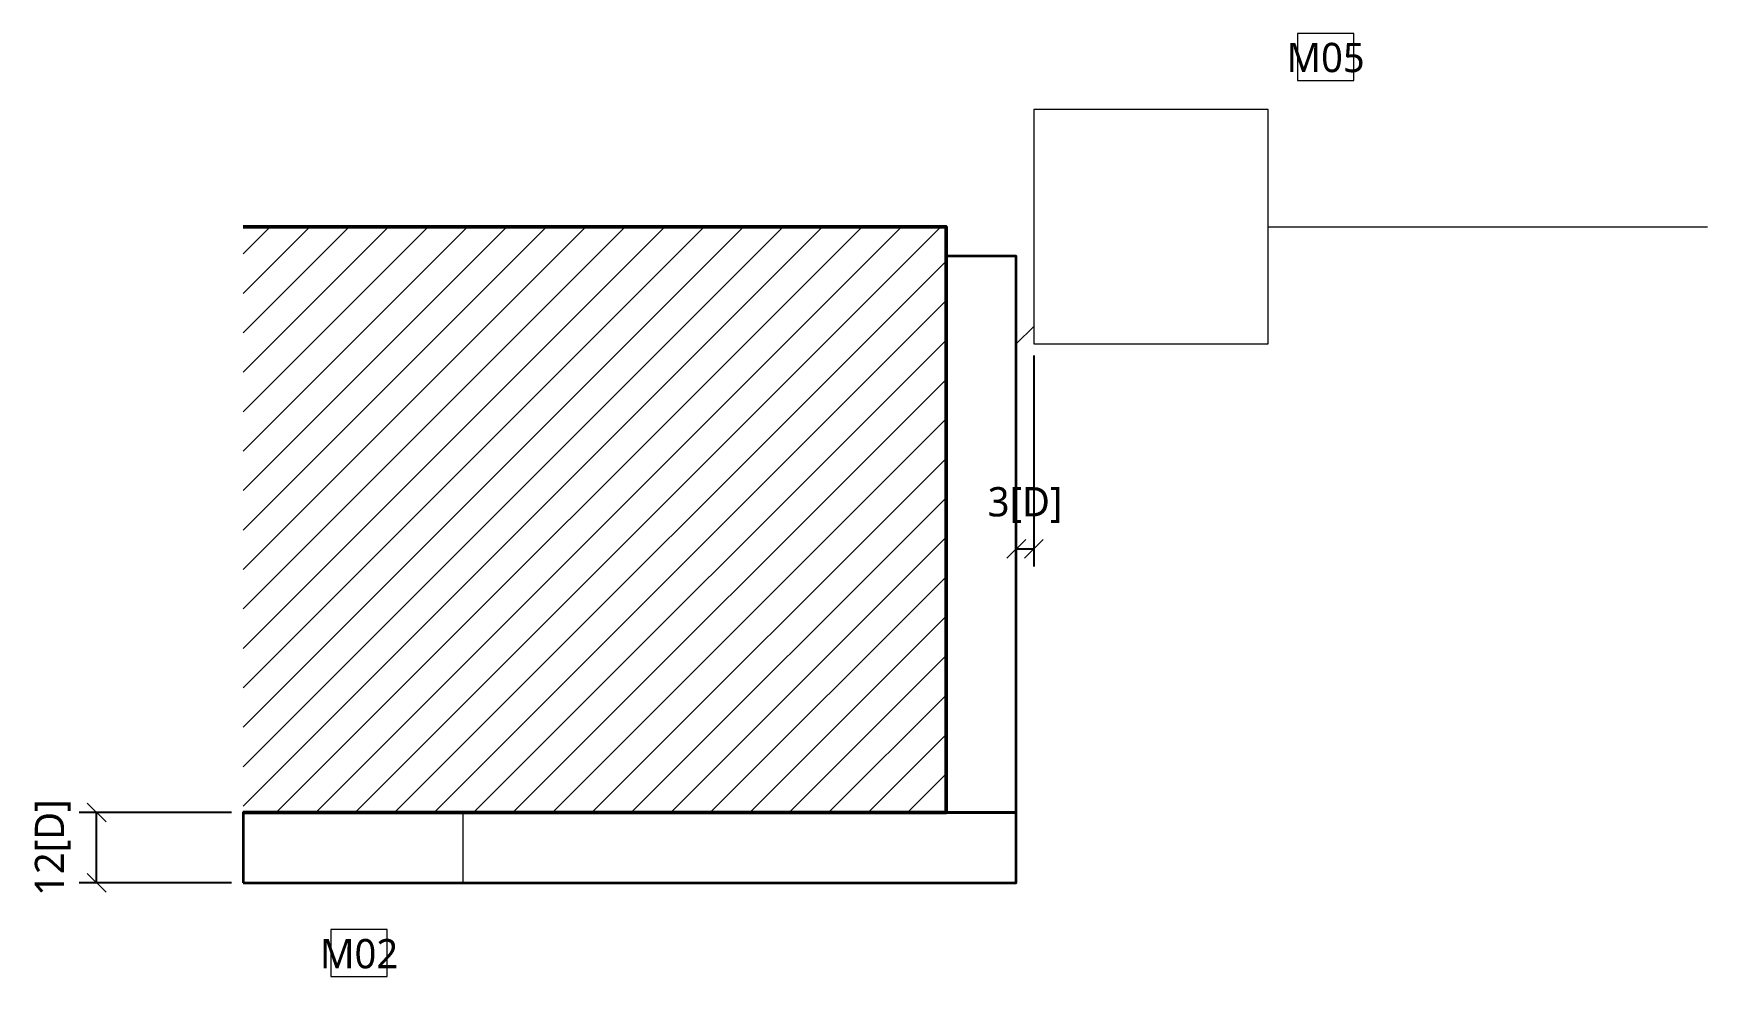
# Model space of a CAD drawing. Header units: millimetres. Extents: x -49496 to 320171, y -10186 to 2697.
# Drawn here: x 299964.2 to 300250, y -28 to 133 of the extents above; entities that cross this region are included whole.
import ezdxf
from ezdxf.enums import TextEntityAlignment as Align

# ---------------------------------------------------------------- set-up
doc = ezdxf.new("R2010")
doc.units = ezdxf.units.MM
for name, color, linetype, lineweight in [('A-DETAIL', 7, 'Continuous', 18), ('A-DIM', 7, 'Continuous', 13), ('A-GLASS', 7, 'Continuous', 18), ('A-HATCH', 8, 'Continuous', 9), ('A-MATERIAL', 7, 'Continuous', 13), ('A-OUTLINE', 7, 'Continuous', 35), ('A-WALL', 7, 'Continuous', 50)]:
    doc.layers.add(name, color=color, linetype=linetype, lineweight=lineweight)
doc.styles.add('CN', font='NotoSansCJK-Regular.ttc')
doc.styles.add('OpenSansCondensed-Light', font='OpenSansCondensed-Light.ttf')
doc.dimstyles.new('EZDXF', dxfattribs={"dimtxt": 0.25, "dimasz": 0.175, "dimexe": 0.375, "dimexo": 0.125, "dimgap": 0.1, "dimtad": 1, "dimlfac": 100, "dimzin": 12, "dimdsep": 46, "dimtxsty": 'OpenSansCondensed-Light', "dimblk": 'ARCHTICK', "dimcen": 2.5, "dimazin": 3, "dimtfac": 0.5, "dimtmove": 2, "dimatfit": 3, "dimarcsym": 0})

# ---------------------------------------------------------------- blocks, each defined once
blk = doc.blocks.new('_ARCHTICK')
at = {"color": 0, "linetype": 'ByBlock', "const_width": 0.15}
blk.add_lwpolyline([(-0.5, -0.5), (0.5, 0.5)], dxfattribs=at)

msp = doc.modelspace()

# ---------------------------------------------------------------- hatches: boundary and pattern name
at = {"layer": 'A-HATCH'}
h = msp.add_hatch(dxfattribs=at)
h.set_pattern_fill('ANSI31', scale=1.5)
h.paths.add_polyline_path([(300000, 0), (300120, 0), (300120, 100), (300000, 100)])
h = msp.add_hatch(dxfattribs=at)
h.set_pattern_fill('ANSI31', scale=30, angle=45)
h.paths.add_polyline_path([(300120, 0), (300132, 0), (300132, 95), (300120, 95)])
h = msp.add_hatch(dxfattribs=at)
h.set_pattern_fill('ANSI31', scale=30, angle=45)
h.paths.add_polyline_path([(300000, -12), (300132, -12), (300132, 0), (300000, 0)])

# ---------------------------------------------------------------- linework, layer by layer
at = {"layer": 'A-DETAIL'}
msp.add_line((300132, 80), (300135, 83), dxfattribs=at)
at = {"layer": 'A-GLASS'}
msp.add_line((300175, 100), (300250, 100), dxfattribs=at)
msp.add_lwpolyline([(300135, 80), (300175, 80), (300175, 120), (300135, 120)], close=True, dxfattribs=at)
at = {"layer": 'A-MATERIAL'}
for points in [[(300180, 125), (300189.6, 125), (300189.6, 133), (300180, 133)], [(300015, -28), (300024.6, -28), (300024.6, -20), (300015, -20)]]:
    msp.add_lwpolyline(points, close=True, dxfattribs=at)
at = {"layer": 'A-OUTLINE'}
for points in [[(300120, 0), (300132, 0), (300132, 95), (300120, 95)], [(300000, -12), (300132, -12), (300132, 0), (300000, 0)]]:
    msp.add_lwpolyline(points, close=True, dxfattribs=at)
at = {"layer": 'A-WALL'}
msp.add_lwpolyline([(300000, 0), (300120, 0), (300120, 100), (300000, 100)], dxfattribs=at)

# ---------------------------------------------------------------- texts
at = {"layer": 'A-MATERIAL', "style": 'CN'}
for s, p in [('M05', (300184.8, 126.4)), ('M02', (300019.8, -26.6))]:
    msp.add_text(s, height=5, dxfattribs=at).set_placement(p, align=Align.CENTER)

# ---------------------------------------------------------------- dimensions: what is measured, and where the dimension line sits
at = {"layer": 'A-DIM'}
msp.add_linear_dim(base=(300132, 45), p1=(300132, 80), p2=(300135, 80), dimstyle='EZDXF', override={"dimscale": 2, "dimtxt": 2.5, "dimasz": 2, "dimexe": 1.5, "dimexo": 1, "dimgap": 1, "dimtad": 1, "dimdec": 0, "dimlfac": 1, "dimzin": 8, "dimpost": '<>[D]', "dimtxsty": 'CN', "dimtsz": 0.8, "dimclrd": 0, "dimclre": 0, "dimclrt": 0}, dxfattribs=at).render()
msp.add_linear_dim(base=(299975, -12), p1=(300000, -12), p2=(300000, 0), angle=90, dimstyle='EZDXF', override={"dimscale": 2, "dimtxt": 2.5, "dimasz": 2, "dimexe": 1.5, "dimexo": 1, "dimgap": 1, "dimtad": 1, "dimdec": 0, "dimlfac": 1, "dimzin": 8, "dimpost": '<>[D]', "dimtxsty": 'CN', "dimtsz": 0.8, "dimclrd": 0, "dimclre": 0, "dimclrt": 0}, dxfattribs=at).render()

doc.saveas('drawing.dxf')
